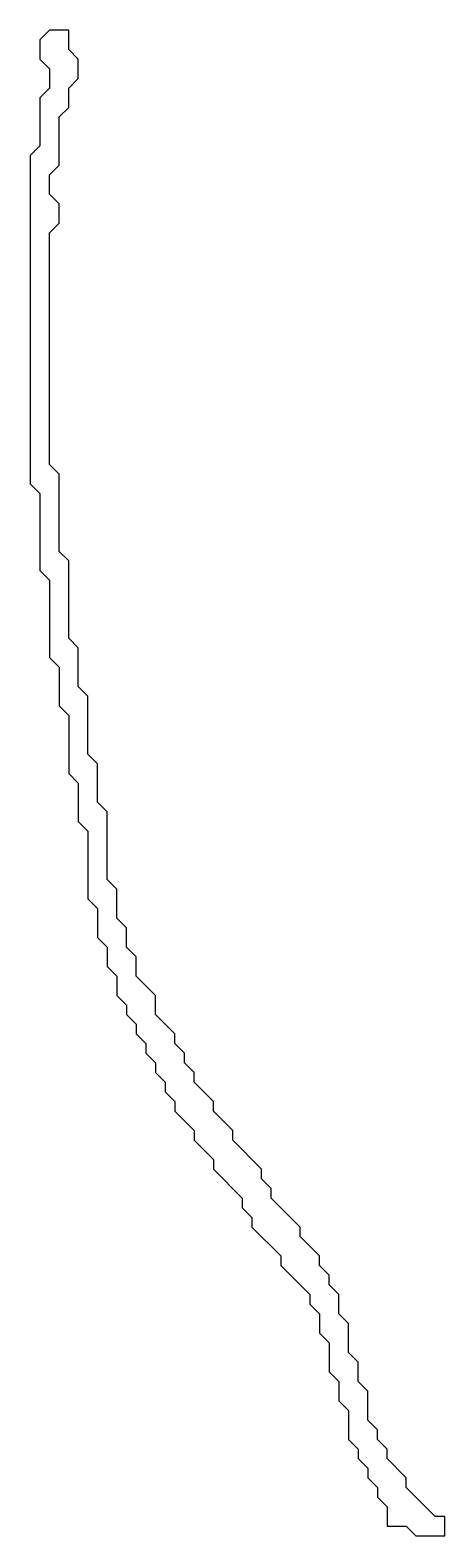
# Model space of a CAD drawing. Header units: metres. Extents: x 0 to 100, y 0 to 128.
# Drawn here: x 42.125 to 43.2, y 109.125 to 113.025 of the extents above; entities that cross this region are included whole.
import ezdxf

# ---------------------------------------------------------------- set-up
doc = ezdxf.new("R2010")
doc.units = ezdxf.units.M

msp = doc.modelspace()

# ---------------------------------------------------------------- linework, layer by layer
msp.add_lwpolyline([(42.175, 113.025), (42.15, 113), (42.15, 112.95), (42.175, 112.925), (42.175, 112.875), (42.15, 112.85), (42.15, 112.725), (42.125, 112.7), (42.125, 111.85), (42.15, 111.825), (42.15, 111.625), (42.175, 111.6), (42.175, 111.4), (42.2, 111.375), (42.2, 111.275), (42.225, 111.25), (42.225, 111.1), (42.25, 111.075), (42.25, 110.975), (42.275, 110.95), (42.275, 110.775), (42.3, 110.75), (42.3, 110.675), (42.325, 110.65), (42.325, 110.6), (42.35, 110.575), (42.35, 110.525), (42.375, 110.5), (42.375, 110.475), (42.4, 110.45), (42.4, 110.425), (42.425, 110.4), (42.425, 110.375), (42.45, 110.35), (42.45, 110.325), (42.475, 110.3), (42.475, 110.275), (42.5, 110.25), (42.5, 110.225), (42.55, 110.175), (42.55, 110.15), (42.6, 110.1), (42.6, 110.075), (42.675, 110), (42.675, 109.975), (42.7, 109.95), (42.7, 109.925), (42.775, 109.85), (42.775, 109.825), (42.85, 109.75), (42.85, 109.725), (42.875, 109.7), (42.875, 109.65), (42.9, 109.625), (42.9, 109.55), (42.925, 109.525), (42.925, 109.475), (42.95, 109.45), (42.95, 109.375), (42.975, 109.35), (42.975, 109.325), (43, 109.3), (43, 109.275), (43.025, 109.25), (43.025, 109.225), (43.05, 109.2), (43.05, 109.15), (43.1, 109.15), (43.125, 109.125), (43.2, 109.125), (43.2, 109.175), (43.175, 109.175), (43.1, 109.25), (43.1, 109.275), (43.05, 109.325), (43.05, 109.35), (43.025, 109.375), (43.025, 109.4), (43, 109.425), (43, 109.5), (42.975, 109.525), (42.975, 109.575), (42.95, 109.6), (42.95, 109.675), (42.925, 109.7), (42.925, 109.75), (42.9, 109.775), (42.9, 109.8), (42.875, 109.825), (42.875, 109.85), (42.825, 109.9), (42.825, 109.925), (42.75, 110), (42.75, 110.025), (42.725, 110.05), (42.725, 110.075), (42.65, 110.15), (42.65, 110.175), (42.6, 110.225), (42.6, 110.25), (42.55, 110.3), (42.55, 110.325), (42.525, 110.35), (42.525, 110.375), (42.5, 110.4), (42.5, 110.425), (42.45, 110.475), (42.45, 110.525), (42.4, 110.575), (42.4, 110.625), (42.375, 110.65), (42.375, 110.7), (42.35, 110.725), (42.35, 110.8), (42.325, 110.825), (42.325, 111), (42.3, 111.025), (42.3, 111.125), (42.275, 111.15), (42.275, 111.3), (42.25, 111.325), (42.25, 111.425), (42.225, 111.45), (42.225, 111.65), (42.2, 111.675), (42.2, 111.875), (42.175, 111.9), (42.175, 112.5), (42.2, 112.525), (42.2, 112.575), (42.175, 112.6), (42.175, 112.65), (42.2, 112.675), (42.2, 112.8), (42.225, 112.825), (42.225, 112.875), (42.25, 112.9), (42.25, 112.95), (42.225, 112.975), (42.225, 113.025)], close=True)

doc.saveas('drawing.dxf')
